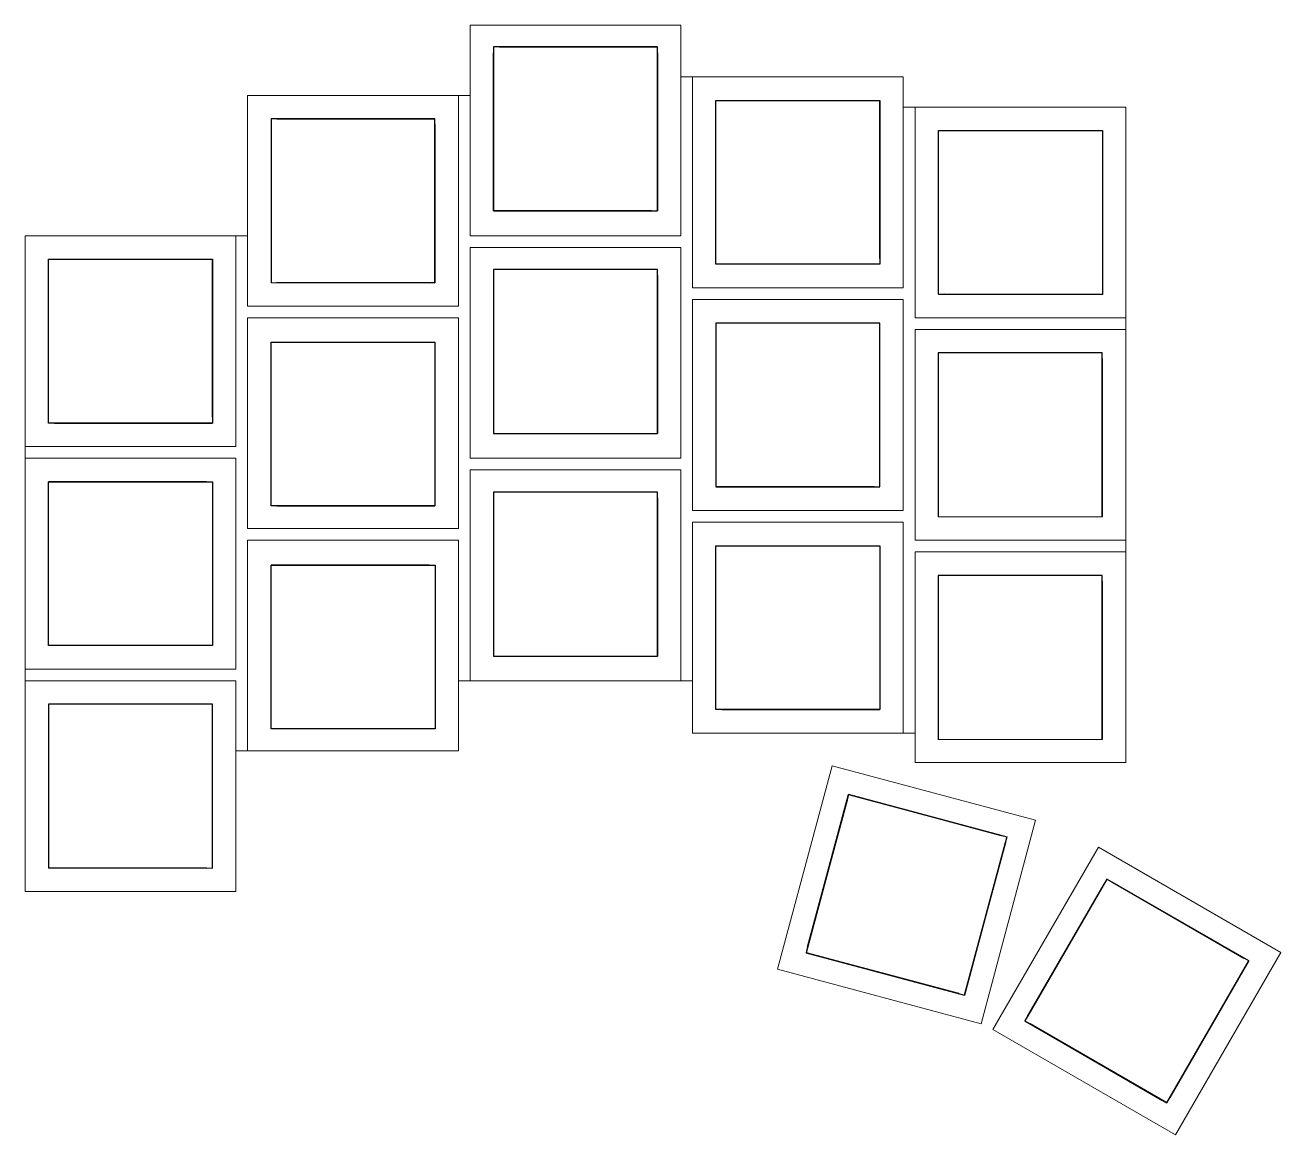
# Model space of a CAD drawing. Header units: millimetres. Extents: x 36 to 143, y -145 to -50.
import ezdxf

# ---------------------------------------------------------------- set-up
doc = ezdxf.new("R2010")
doc.units = ezdxf.units.MM
doc.layers.get('0').update_dxf_attribs({"linetype": 'CONTINUOUS', "lineweight": 25})
for name, color, linetype, lineweight in [('Keycap', 5, 'CONTINUOUS', 0), ('outline', 7, 'CONTINUOUS', 0), ('switch', 3, 'CONTINUOUS', 0)]:
    doc.layers.add(name, color=color, linetype=linetype, lineweight=lineweight)

msp = doc.modelspace()

# ---------------------------------------------------------------- linework, layer by layer
for p, q in [((76.5, -51.86), (90, -51.86)), ((90, -52.36), (90, -65.86)), ((94.99, -56.43), (108.49, -56.43)), ((94.99, -70.42), (94.99, -56.93)), ((57, -58), (57, -71.49)), ((57.5, -58), (71, -58)), ((114, -72.49), (114, -59)), ((114, -59), (127.5, -59)), ((128, -59), (128, -72.5)), ((38, -83.49), (38, -70)), ((38, -70), (51.5, -70)), ((108.49, -70.43), (94.99, -70.42)), ((89.5, -70.88), (76, -70.88)), ((76, -70.88), (76, -84.37)), ((108.5, -75.45), (95, -75.45)), ((95, -75.45), (95, -88.94)), ((109, -89.45), (109, -75.95)), ((57, -90.56), (57, -77.07)), ((57, -77.07), (70.5, -77.07)), ((71, -77.07), (71, -90.57)), ((127.48, -77.99), (113.98, -77.99)), ((113.98, -77.99), (113.98, -91.48)), ((76, -84.87), (89.5, -84.88)), ((52, -89), (52, -102.5)), ((38, -102.99), (38, -89.5)), ((89.5, -89.9), (76, -89.9)), ((76, -89.9), (76, -103.39)), ((113.98, -91.98), (127.48, -91.99)), ((95, -107.96), (95, -94.47)), ((95, -94.47), (108.5, -94.47)), ((109, -94.47), (109, -107.97)), ((57.01, -110.11), (57.01, -96.62)), ((71.01, -96.62), (71.01, -110.12)), ((127.48, -97.01), (113.98, -97.01)), ((113.98, -97.01), (113.98, -110.5)), ((51.5, -103), (38, -102.99)), ((76, -103.89), (89.5, -103.9)), ((38, -108), (38, -121.49)), ((52, -108), (38.5, -108)), ((52, -121.5), (52, -108)), ((71.01, -110.12), (57.51, -110.11)), ((113.98, -111), (127.48, -111.01)), ((140.51, -129.94), (133.76, -141.63))]:
    msp.add_line(p, q)
for points in [[(76.5, -65.85), (89.5, -65.86), (76, -65.85), (90, -65.86), (90, -51.86), (76, -51.86), (76, -65.85), (76, -52.36), (76, -65.35)], [(108.99, -56.93), (108.99, -69.93), (108.99, -56.43), (108.99, -70.43), (94.99, -70.42), (94.99, -56.43), (108.99, -56.43)], [(71, -71.5), (71, -58.5), (71, -72), (71, -58), (57, -58), (57, -71.99), (71, -72), (57.5, -71.99), (70.5, -72)], [(127.5, -73), (114.5, -72.99), (128, -73), (114, -72.99), (114, -59), (128, -59), (128, -73)], [(51.5, -84), (38.5, -83.99), (52, -84), (38, -83.99), (38, -70), (52, -70), (52, -84)], [(52, -70.5), (52, -83.5), (52, -70)], [(90, -84.38), (90, -71.38), (90, -84.88), (90, -70.88), (76, -70.88), (76, -84.87), (90, -84.88)], [(95.5, -89.44), (108.5, -89.45), (95, -89.44), (109, -89.45), (109, -75.45), (95, -75.45), (95, -89.44)], [(70.5, -91.07), (57.5, -91.06), (71, -91.07), (57, -91.06), (57, -77.07), (71, -77.07), (71, -91.07)], [(127.98, -91.49), (127.98, -78.49), (127.98, -91.99), (127.98, -77.99), (113.98, -77.99), (113.98, -91.98), (127.98, -91.99)], [(38.5, -89), (51.5, -89), (38, -89), (52, -89), (52, -103), (38, -102.99), (38, -89)], [(90, -103.4), (90, -90.4), (90, -103.9), (90, -89.9), (76, -89.9), (76, -103.89), (90, -103.9)], [(108.5, -108.47), (95.5, -108.46), (109, -108.47), (95, -108.46), (95, -94.47), (109, -94.47), (109, -108.47)], [(57.51, -96.12), (70.51, -96.12), (57.01, -96.12), (71.01, -96.12), (71.01, -110.12), (57.01, -110.11), (57.01, -96.12)], [(127.98, -110.51), (127.98, -97.51), (127.98, -111.01), (127.98, -97.01), (113.98, -97.01), (113.98, -111), (127.98, -111.01)], [(38.5, -121.99), (51.5, -122), (38, -121.99), (52, -122), (52, -108), (38, -108), (38, -121.99)], [(106.19, -116.2), (102.83, -128.75), (106.32, -115.71), (102.7, -129.23), (116.22, -132.86)], [(106.81, -115.84), (119.36, -119.21), (106.32, -115.71), (119.85, -119.34), (116.22, -132.86), (119.72, -119.82), (116.35, -132.38)], [(128.82, -123.19), (140.08, -129.69), (128.39, -122.94), (121.39, -135.06), (133.51, -142.07), (121.83, -135.31), (133.08, -141.82)], [(133.51, -142.07), (140.51, -129.94), (128.39, -122.94), (121.64, -134.62), (128.14, -123.38)], [(103.18, -129.36), (115.74, -132.73), (102.7, -129.23)]]:
    msp.add_lwpolyline(points)
at = {"layer": 'Keycap'}
for points in [[(74, -68), (92, -68), (92, -50), (74, -50), (74, -68)], [(92.99, -72.43), (110.99, -72.43), (110.99, -54.43), (92.99, -54.43), (92.99, -72.43)], [(55, -74), (73, -74), (73, -56), (55, -56), (55, -74)], [(112, -75), (130, -75), (130, -57), (112, -57), (112, -75)], [(36, -86), (54, -86), (54, -68), (36, -68), (36, -86)], [(74, -87), (92, -87), (92, -69), (74, -69), (74, -87)], [(93, -91.45), (111, -91.45), (111, -73.45), (93, -73.45), (93, -91.45)], [(55, -93), (73, -93), (73, -75), (55, -75), (55, -93)], [(112, -94), (130, -94), (130, -76), (112, -76), (112, -94)], [(36, -105), (54, -105), (54, -87), (36, -87), (36, -105)], [(74, -106), (92, -106), (92, -88), (74, -88), (74, -106)], [(93, -110.47), (111, -110.47), (111, -92.47), (93, -92.47), (93, -110.47)], [(55, -112), (73, -112), (73, -94), (55, -94), (55, -112)], [(112, -113), (130, -113), (130, -95), (112, -95), (112, -113)], [(36, -124), (54, -124), (54, -106), (36, -106), (36, -124)], [(100.25, -130.65), (117.64, -135.31), (122.29, -117.92), (104.91, -113.27), (100.25, -130.65)], [(102.7, -129.24), (116.22, -132.86), (119.85, -119.34), (106.32, -115.71), (102.7, -129.24)], [(134.24, -144.79), (143.24, -129.21), (127.66, -120.21), (118.65, -135.79), (134.24, -144.79)], [(121.39, -135.07), (133.51, -142.07), (140.51, -129.94), (128.39, -122.94), (121.39, -135.07)], [(133.51, -142.07), (140.51, -129.94), (128.39, -122.94), (121.39, -135.07), (133.51, -142.07)]]:
    msp.add_lwpolyline(points, dxfattribs=at)
at = {"layer": 'outline'}
for points in [[(36, -68), (54, -68), (55, -68), (55, -56), (74, -56), (74, -50), (92, -50), (92, -54.43), (110.99, -54.43), (110.99, -57), (130, -57), (130, -113), (112, -113), (112, -110.47), (93, -110.47), (93, -106), (73, -106), (73, -112), (54, -112), (54, -124), (36, -124), (36, -68)], [(102.7, -129.24), (116.22, -132.86), (119.85, -119.34), (106.32, -115.71), (102.7, -129.24)], [(121.39, -135.07), (133.51, -142.07), (140.51, -129.94), (128.39, -122.94), (121.39, -135.07)]]:
    msp.add_lwpolyline(points, dxfattribs=at)
at = {"layer": 'switch'}
for points in [[(76, -51.86), (90, -51.86), (90, -65.86), (76, -65.86)], [(94.99, -56.43), (108.99, -56.43), (108.99, -70.43), (94.99, -70.43)], [(57, -58), (71, -58), (71, -72), (57, -72)], [(114, -59), (128, -59), (128, -73), (114, -73)], [(38, -70), (52, -70), (52, -84), (38, -84)], [(76, -70.88), (90, -70.88), (90, -84.88), (76, -84.88)], [(95, -75.45), (109, -75.45), (109, -89.45), (95, -89.45)], [(57, -77.07), (71, -77.07), (71, -91.07), (57, -91.07)], [(113.98, -77.99), (127.98, -77.99), (127.98, -91.99), (113.98, -91.99)], [(38, -89), (52, -89), (52, -103), (38, -103)], [(76, -89.9), (90, -89.9), (90, -103.9), (76, -103.9)], [(95, -94.47), (109, -94.47), (109, -108.47), (95, -108.47)], [(57.01, -96.12), (71.01, -96.12), (71.01, -110.12), (57.01, -110.12)], [(113.98, -97.01), (127.98, -97.01), (127.98, -111.01), (113.98, -111.01)], [(38, -108), (52, -108), (52, -122), (38, -122)]]:
    msp.add_lwpolyline(points, close=True, dxfattribs=at)
for points in [[(102.7, -129.24), (116.22, -132.86), (119.85, -119.34), (106.32, -115.71), (102.7, -129.24)], [(121.39, -135.07), (133.51, -142.07), (140.51, -129.94), (128.39, -122.94), (121.39, -135.07)]]:
    msp.add_lwpolyline(points, dxfattribs=at)

doc.saveas('drawing.dxf')
